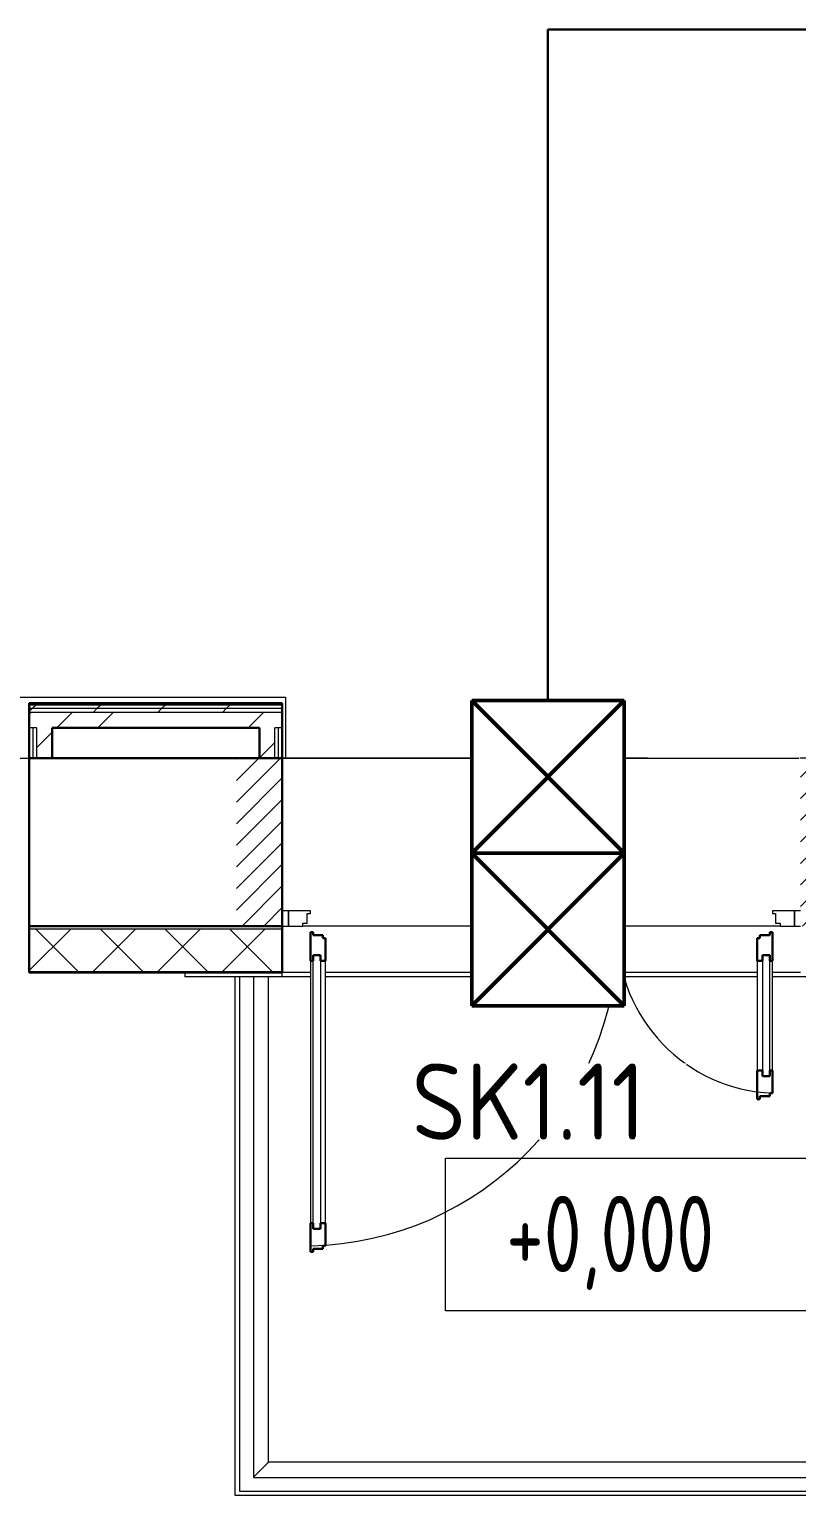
# Model space of a CAD drawing. Header units: millimetres. Extents: x -586848 to 520591, y -385801 to 675781.
# Drawn here: x -51139 to -48621, y 645750 to 650556 of the extents above; entities that cross this region are included whole.
import ezdxf

# ---------------------------------------------------------------- set-up
doc = ezdxf.new("R2010")
doc.units = ezdxf.units.MM
doc.set_wipeout_variables(frame=1)
doc.linetypes.add('ADSK_Линия сетки', pattern=[25, 20, -2.5, 0, -2.5])
doc.linetypes.add('ADSK_Штриховая_ш2 п1_5', pattern=[4.5, 3, -1.5])
for name, color, linetype, lineweight in [('RC-Линии_связи-Адресные', 5, 'Continuous', 30), ('Аннотация', 7, 'Continuous', 18), ('Двери', 252, 'Continuous', 9), ('Лестницы', 252, 'Continuous', 9), ('Маркировка Не АУ', 7, 'Continuous', 25), ('НО СКУД', 7, 'Continuous', 50), ('Ограждение', 252, 'Continuous', 9), ('Оси', 252, 'Continuous', 9), ('Отметки', 7, 'Continuous', 9), ('Стены внутренние', 7, 'Continuous', 18), ('Стены наружные', 7, 'Continuous', 18), ('Стены штриховка', 7, 'Continuous', 9)]:
    doc.layers.add(name, color=color, linetype=linetype, lineweight=lineweight)
doc.layers.add('Двери открывание', color=7, linetype='Continuous', lineweight=9, true_color=0xc0c0c0)
doc.layers.add('Стены', color=194, linetype='Continuous')
doc.styles.add('GOST Common_3', font='', dxfattribs={"height": 3.5})
doc.styles.add('ISOCPEUR', font='isocpeur.ttf', dxfattribs={"width": 0.9, "height": 350})
doc.styles.get('GOST Common_3').set_extended_font_data('GOST 2.304 type A')

# ---------------------------------------------------------------- blocks, each defined once
blk = doc.blocks.new('1 этаж')
at = {"layer": 'Двери', "lineweight": 18, "true_color": 0x636466}
h = blk.add_hatch(dxfattribs=at)
h.set_pattern_fill('FP_2', color=251, angle=180, style=0, pattern_type=2)
h.set_pattern_definition([(225, (-48530.8, 15181.27), (35.3553, -35.3553), [])])
h.paths.add_polyline_path([(-47805.8, 14906.3), (-47655.8, 14906.3), (-47655.8, 15456.3), (-47805.8, 15456.3), (-47805.8, 15088.3)])
h.paths.add_polyline_path([(-49505.8, 14906.3), (-49505.8, 15456.3), (-49655.8, 15456.3), (-49655.8, 14906.3), (-49546.1, 14906.3)])
at = {"layer": 'Аннотация', "color": 251, "lineweight": 20, "true_color": 0x636466}
for p, q in [((-48970.3, 13645.3), (-48970.3, 14145.3)), ((-48970.3, 14145.3), (-47670.3, 14145.3)), ((-47670.3, 13645.3), (-48970.3, 13645.3))]:
    blk.add_line(p, q, dxfattribs=at)
at = {"layer": 'Двери', "color": 251, "linetype": 'ADSK_Штриховая_ш2 п1_5', "true_color": 0x636466}
for p, q in [((-49505.8, 15456.3), (-49655.8, 15456.3)), ((-49505.8, 14906.3), (-49505.8, 15456.3)), ((-49655.8, 14906.3), (-49505.8, 14906.3))]:
    blk.add_line(p, q, dxfattribs=at)
at = {"layer": 'Двери', "color": 251, "true_color": 0x636466}
for p, q in [((-49505.8, 14956.3), (-49505.8, 14906.3)), ((-49485.8, 14956.3), (-49505.8, 14956.3)), ((-49485.8, 14906.3), (-49485.8, 14956.3)), ((-49413.8, 14956.3), (-49485.8, 14956.3)), ((-49485.8, 14956.3), (-49485.8, 14906.3)), ((-49423.8, 14915.3), (-49423.8, 14947.3)), ((-49423.8, 14947.3), (-49413.8, 14947.3)), ((-49413.8, 14947.3), (-49413.8, 14956.3)), ((-47825.8, 14956.3), (-47897.8, 14956.3)), ((-47897.8, 14956.3), (-47897.8, 14947.3)), ((-47897.8, 14947.3), (-47887.8, 14947.3)), ((-47887.8, 14947.3), (-47887.8, 14915.3)), ((-47805.8, 14956.3), (-47825.8, 14956.3)), ((-47825.8, 14956.3), (-47825.8, 14906.3)), ((-47825.8, 14906.3), (-47825.8, 14956.3)), ((-49505.8, 14906.3), (-49485.8, 14906.3)), ((-49485.8, 14906.3), (-49438.8, 14906.3)), ((-49438.8, 14906.3), (-49438.8, 14915.3)), ((-49438.8, 14915.3), (-49423.8, 14915.3)), ((-47887.8, 14915.3), (-47872.8, 14915.3)), ((-47872.8, 14915.3), (-47872.8, 14906.3)), ((-47872.8, 14906.3), (-47825.8, 14906.3)), ((-47825.8, 14906.3), (-47805.8, 14906.3)), ((-49404.8, 14810.3), (-49380.8, 14810.3)), ((-49404.8, 13914.3), (-49404.8, 14810.3)), ((-49380.8, 14810.3), (-49380.8, 13914.3)), ((-47930.8, 14810.3), (-47930.8, 14414.3)), ((-47906.8, 14810.3), (-47930.8, 14810.3)), ((-47906.8, 14414.3), (-47906.8, 14810.3)), ((-49413.8, 14792.3), (-49413.8, 13932.3)), ((-49363.8, 13932.3), (-49363.8, 14792.3)), ((-47947.8, 14792.3), (-47947.8, 14432.3)), ((-47897.8, 14432.3), (-47897.8, 14792.3)), ((-47930.8, 14414.3), (-47906.8, 14414.3)), ((-49380.8, 13914.3), (-49404.8, 13914.3))]:
    blk.add_line(p, q, dxfattribs=at)
at = {"layer": 'Двери', "color": 251, "lineweight": 30, "true_color": 0x636466}
for p, q in [((-49404.8, 14886.3), (-49413.8, 14886.3)), ((-49413.8, 14886.3), (-49413.8, 14792.3)), ((-49404.8, 14876.3), (-49404.8, 14886.3)), ((-49372.8, 14876.3), (-49404.8, 14876.3)), ((-49372.8, 14866.3), (-49372.8, 14876.3)), ((-49363.8, 14866.3), (-49372.8, 14866.3)), ((-49363.8, 14792.3), (-49363.8, 14866.3)), ((-47938.8, 14866.3), (-47947.8, 14866.3)), ((-47947.8, 14866.3), (-47947.8, 14792.3)), ((-47938.8, 14876.3), (-47938.8, 14866.3)), ((-47906.8, 14876.3), (-47938.8, 14876.3)), ((-47897.8, 14886.3), (-47906.8, 14886.3)), ((-47906.8, 14886.3), (-47906.8, 14876.3)), ((-47897.8, 14792.3), (-47897.8, 14886.3)), ((-49404.8, 14810.3), (-49404.8, 14792.3)), ((-49380.8, 14810.3), (-49404.8, 14810.3)), ((-49380.8, 14792.3), (-49380.8, 14810.3)), ((-47930.8, 14792.3), (-47930.8, 14810.3)), ((-47930.8, 14810.3), (-47906.8, 14810.3)), ((-47906.8, 14810.3), (-47906.8, 14792.3)), ((-49404.8, 14792.3), (-49413.8, 14792.3)), ((-49363.8, 14792.3), (-49380.8, 14792.3)), ((-47947.8, 14792.3), (-47930.8, 14792.3)), ((-47906.8, 14792.3), (-47897.8, 14792.3)), ((-47947.8, 14432.3), (-47947.8, 14338.3)), ((-47947.8, 14432.3), (-47930.8, 14432.3)), ((-47930.8, 14432.3), (-47930.8, 14414.3)), ((-47906.8, 14432.3), (-47897.8, 14432.3)), ((-47906.8, 14414.3), (-47906.8, 14432.3)), ((-47897.8, 14358.3), (-47897.8, 14432.3)), ((-47930.8, 14414.3), (-47906.8, 14414.3)), ((-47947.8, 14338.3), (-47938.8, 14338.3)), ((-47938.8, 14338.3), (-47938.8, 14348.3)), ((-47938.8, 14348.3), (-47906.8, 14348.3)), ((-47906.8, 14348.3), (-47906.8, 14358.3)), ((-47906.8, 14358.3), (-47897.8, 14358.3)), ((-49413.8, 13932.3), (-49413.8, 13838.3)), ((-49404.8, 13932.3), (-49413.8, 13932.3)), ((-49404.8, 13914.3), (-49404.8, 13932.3)), ((-49380.8, 13914.3), (-49404.8, 13914.3)), ((-49380.8, 13932.3), (-49380.8, 13914.3)), ((-49363.8, 13932.3), (-49380.8, 13932.3)), ((-49363.8, 13858.3), (-49363.8, 13932.3)), ((-49404.8, 13838.3), (-49404.8, 13848.3)), ((-49404.8, 13848.3), (-49372.8, 13848.3)), ((-49372.8, 13848.3), (-49372.8, 13858.3)), ((-49372.8, 13858.3), (-49363.8, 13858.3)), ((-49413.8, 13838.3), (-49404.8, 13838.3))]:
    blk.add_line(p, q, dxfattribs=at)
at = {"layer": 'Двери открывание', "color": 251, "true_color": 0x636466}
for centre, radius, start, end in [((-49433.8, 14886.3), 1028, 271.1148, 0), ((-47877.8, 14886.3), 528, 180, 267.8292)]:
    blk.add_arc(centre, radius, start, end, dxfattribs=at)
at = {"layer": 'Лестницы', "color": 251, "true_color": 0x636466}
for p, q in [((-47872.8, 14906.3), (-49438.8, 14906.3)), ((-49645.8, 14739.3), (-49645.8, 13054.3)), ((-49645.8, 13054.3), (-47115.8, 13054.3))]:
    blk.add_line(p, q, dxfattribs=at)
at = {"layer": 'Ограждение', "color": 251, "true_color": 0x636466}
for p, q in [((-52920.8, 15656.3), (-49495.8, 15656.3)), ((-49495.8, 15656.3), (-49495.8, 15456.3)), ((-52085.8, 15456.3), (-50335.8, 15456.3)), ((-49505.8, 15456.3), (-49495.8, 15456.3)), ((-49600.8, 14739.3), (-49600.8, 13099.3)), ((-49550.8, 14739.3), (-49600.8, 14739.3)), ((-49550.8, 13149.3), (-49550.8, 14739.3)), ((-47115.8, 13149.3), (-49550.8, 13149.3)), ((-49600.8, 13099.3), (-47115.8, 13099.3))]:
    blk.add_line(p, q, dxfattribs=at)
blk.add_open_spline([(-49550.8, 13149.3), (-49550.8, 13149.3), (-49551.2, 13148.8), (-49552.6, 13147.4), (-49554.1, 13146), (-49555.6, 13144.5), (-49557, 13143.1), (-49558.5, 13141.6), (-49560.5, 13139.5), (-49562.8, 13137.3), (-49564.7, 13135.3), (-49566.2, 13133.8), (-49567.8, 13132.3), (-49569.3, 13130.7), (-49570.9, 13129.1), (-49572.5, 13127.5), (-49574.2, 13125.9), (-49575.8, 13124.3), (-49577.4, 13122.6), (-49579.1, 13121), (-49580.7, 13119.4), (-49582.3, 13117.8), (-49583.8, 13116.2), (-49585.4, 13114.7), (-49586.9, 13113.2), (-49588.3, 13111.8), (-49589.7, 13110.4), (-49591.5, 13108.6), (-49593.1, 13107), (-49594.6, 13105.5), (-49596, 13104.1), (-49597.5, 13102.6), (-49599, 13101.1), (-49600.4, 13099.7), (-49600.8, 13099.3), (-49600.8, 13099.3)], degree=3, knots=[0, 0, 0, 0, 0.083333, 0.125, 0.166667, 0.208333, 0.229167, 0.25, 0.291667, 0.333333, 0.354167, 0.375, 0.395833, 0.416667, 0.4375, 0.458333, 0.479167, 0.5, 0.520833, 0.541667, 0.5625, 0.583333, 0.604167, 0.625, 0.645833, 0.666667, 0.6875, 0.708333, 0.75, 0.770833, 0.791667, 0.833333, 0.875, 0.916667, 1, 1, 1, 1], dxfattribs=at)
at = {"layer": 'Оси', "color": 251, "linetype": 'ADSK_Линия сетки', "ltscale": 100, "true_color": 0x636466}
blk.add_line((-805.8, 15456.3), (-72528.1, 15456.3), dxfattribs=at)
at = {"layer": 'Стены внутренние', "color": 251, "lineweight": 30, "true_color": 0x636466}
for p, q in [((-50335.8, 15456.3), (-50335.8, 14906.3)), ((-49580.8, 15456.3), (-50260.8, 15456.3)), ((-49505.8, 14906.3), (-49505.8, 15456.3)), ((-50335.8, 14906.3), (-49505.8, 14906.3)), ((-50335.8, 14896.3), (-50335.8, 14754.3)), ((-49505.8, 14754.3), (-49505.8, 14896.3)), ((-50335.8, 14754.3), (-49505.8, 14754.3))]:
    blk.add_line(p, q, dxfattribs=at)
at = {"layer": 'Стены внутренние', "color": 251, "true_color": 0x636466}
for p, q in [((-49495.8, 15456.3), (-47810.8, 15456.3)), ((-47872.8, 14906.3), (-49438.8, 14906.3)), ((-49413.8, 14754.3), (-49505.8, 14754.3)), ((-47947.8, 14754.3), (-49363.8, 14754.3)), ((-47805.8, 14754.3), (-47897.8, 14754.3))]:
    blk.add_line(p, q, dxfattribs=at)
at = {"layer": 'Стены внутренние', "color": 251, "linetype": 'Continuous', "lineweight": 9, "true_color": 0x636466}
for p, q in [((-50333.8, 14889.5), (-50335.8, 14893)), ((-50333.8, 14762.5), (-50200, 14896.3)), ((-50174.2, 14756.3), (-50314.2, 14896.3)), ((-50127.9, 14756.3), (-49987.9, 14896.3)), ((-49962.1, 14756.3), (-50102.1, 14896.3)), ((-49915.8, 14756.3), (-49775.8, 14896.3)), ((-49749.9, 14756.3), (-49889.9, 14896.3)), ((-49703.6, 14756.3), (-49563.6, 14896.3)), ((-49537.8, 14756.3), (-49677.8, 14896.3)), ((-50230.3, 14756.3), (-50230.3, 14756.2))]:
    blk.add_line(p, q, dxfattribs=at)
at = {"layer": 'Стены наружные', "color": 251, "lineweight": 30, "true_color": 0x636466}
for p, q in [((-49505.8, 15636.3), (-50335.8, 15636.3)), ((-50335.8, 15636.3), (-50335.8, 15456.3)), ((-49505.8, 15456.3), (-49505.8, 15636.3)), ((-50260.8, 15556.3), (-49580.8, 15556.3)), ((-50260.8, 15456.3), (-50260.8, 15556.3)), ((-49580.8, 15556.3), (-49580.8, 15456.3)), ((-50335.8, 15456.3), (-50260.8, 15456.3)), ((-49580.8, 15456.3), (-49505.8, 15456.3)), ((-50335.8, 14906.3), (-50335.8, 14896.3)), ((-49505.8, 14896.3), (-49505.8, 14906.3))]:
    blk.add_line(p, q, dxfattribs=at)
at = {"layer": 'Стены наружные', "color": 251, "linetype": 'Continuous', "lineweight": 9, "true_color": 0x636466}
for p, q in [((-50326, 15618.8), (-50313.5, 15631.3)), ((-50113.9, 15618.8), (-50101.4, 15631.3)), ((-50101.4, 15631.3), (-50096.4, 15636.3)), ((-49901.8, 15618.8), (-49889.3, 15631.3)), ((-49689.7, 15618.8), (-49677.2, 15631.3)), ((-49677.2, 15631.3), (-49672.2, 15636.3)), ((-50335.8, 15609), (-50326, 15618.8)), ((-50335.8, 15601.1), (-50330.7, 15606.3)), ((-50245.7, 15556.3), (-50195.7, 15606.3)), ((-50126.4, 15606.3), (-50113.9, 15618.8)), ((-50110.8, 15556.3), (-50060.8, 15606.3)), ((-49914.3, 15606.3), (-49901.8, 15618.8)), ((-49702.2, 15606.3), (-49689.7, 15618.8)), ((-49617.3, 15556.3), (-49567.3, 15606.3)), ((-50310.8, 15491.2), (-50260.8, 15541.2)), ((-49580.8, 15457.9), (-49530.8, 15507.9))]:
    blk.add_line(p, q, dxfattribs=at)
at = {"layer": 'Стены наружные', "color": 251, "true_color": 0x636466}
for p, q in [((-49825.8, 14754.3), (-49825.8, 14739.3)), ((-49600.8, 14739.3), (-49825.8, 14739.3)), ((-49660.8, 13039.3), (-49660.8, 14739.3)), ((-49645.8, 14739.3), (-49645.8, 13054.3)), ((-49413.8, 14739.3), (-49550.8, 14739.3)), ((-49505.8, 14739.3), (-49505.8, 14754.3)), ((-47947.8, 14739.3), (-49363.8, 14739.3)), ((-47115.8, 14739.3), (-47897.8, 14739.3)), ((-45615.8, 13039.3), (-49660.8, 13039.3)), ((-49645.8, 13054.3), (-45615.8, 13054.3))]:
    blk.add_line(p, q, dxfattribs=at)
at = {"layer": 'Стены штриховка', "color": 251, "true_color": 0x636466}
for p, q in [((-50335.8, 15631.3), (-49505.8, 15631.3)), ((-49505.8, 15618.8), (-50335.8, 15618.8)), ((-49505.8, 15606.3), (-50335.8, 15606.3)), ((-50310.8, 15556.3), (-50335.8, 15556.3)), ((-50323.3, 15456.3), (-50323.3, 15556.3)), ((-50310.8, 15456.3), (-50310.8, 15556.3)), ((-49530.8, 15456.3), (-49530.8, 15556.3)), ((-49505.8, 15556.3), (-49530.8, 15556.3)), ((-49518.3, 15456.3), (-49518.3, 15556.3)), ((-49505.8, 14896.3), (-50335.8, 14896.3)), ((-50333.8, 14756.3), (-50333.8, 14896.3)), ((-49507.8, 14896.3), (-49507.8, 14756.3)), ((-49507.8, 14756.3), (-50333.8, 14756.3))]:
    blk.add_line(p, q, dxfattribs=at)
at = {"layer": 'Отметки', "color": 251, "true_color": 0x636466, "style": 'GOST Common_3', "width": 0.9}
blk.add_text('+0,000', height=250, dxfattribs=at).set_placement((-48771.4, 13772))
blk = doc.blocks.new('тип 3')
at = {"color": 3}
blk.add_wipeout([(-201819.6, 375828), (-202819.6, 375828), (-202819.6, 376328), (-201819.6, 376328)], dxfattribs=at).dxf.layer = 'НО СКУД'
at = {"layer": 'НО СКУД', "color": 3}
for p, q in [((-202819.6, 376328), (-201819.6, 376328)), ((-202819.6, 375828), (-202819.6, 376328)), ((-202319.6, 376328), (-202819.6, 375828)), ((-202319.6, 375828), (-202819.6, 376328)), ((-202319.6, 376328), (-202319.6, 375828)), ((-201819.6, 376328), (-202319.6, 375828)), ((-201819.6, 375828), (-202319.6, 376328)), ((-201819.6, 376328), (-201819.6, 375828)), ((-201819.6, 375828), (-202819.6, 375828))]:
    blk.add_line(p, q, dxfattribs=at)
at = {"layer": 'НО СКУД', "color": 3, "ltscale": 30}
blk.add_line((-201819.6, 376328), (-201819.6, 375828), dxfattribs=at)

msp = doc.modelspace()

# ---------------------------------------------------------------- linework, layer by layer
at = {"layer": 'RC-Линии_связи-Адресные'}
for p, q in [((-49437.1, 650555.6), (-28788.7, 650555.6)), ((-49437.1, 648355.6), (-49437.1, 650555.6))]:
    msp.add_line(p, q, dxfattribs=at)

# ---------------------------------------------------------------- block references
msp.add_blockref('1 этаж', (-802.7, 632710.4))

# ---------------------------------------------------------------- next in the draw order: block references
at = {"layer": 'Стены', "color": 1, "rotation": 90}
msp.add_blockref('тип 3', (326641, 850175.2), dxfattribs=at)

# ---------------------------------------------------------------- next in the draw order: texts
at = {"layer": 'Маркировка Не АУ', "insert": (-49500.3, 647041.1), "char_height": 250, "width": 1035.25, "attachment_point": 5, "style": 'ISOCPEUR', "bg_fill": 3, "box_fill_scale": 1, "bg_fill_color": 256, "bg_fill_transparency": 0}
msp.add_mtext('SK1.11', dxfattribs=at)

doc.saveas('drawing.dxf')
